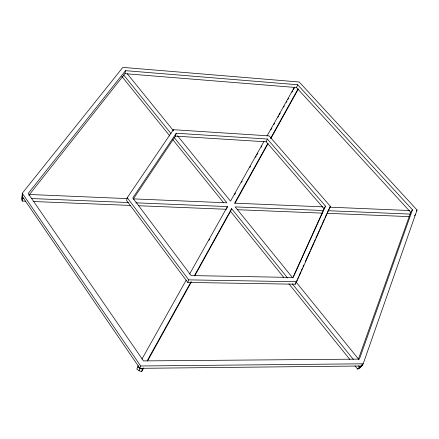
<?xml version="1.0" encoding="UTF-8"?>
<svg xmlns="http://www.w3.org/2000/svg" width="439" height="439" viewBox="0 0 439 439"><rect width="100%" height="100%" fill="white"/><g stroke="black" fill="none" stroke-linecap="round" stroke-linejoin="round"><path stroke-width="0.66" d="M25.643 201.21L22.213 201.073L21.95 199.087L22.279 193.253L122.827 67.392L299.211 81.994L417.05 210.012L363.196 363.794L359.601 368.173L357.615 369.106L355.036 365.906M22.455 195.355L22.521 194.192L22.252 195.52M22.213 201.073L22.115 196.184L139.865 368.337L142.456 369.287L143.119 368.085M28.826 195.355L124.917 73.675L125.477 70.657L297.669 84.754L412.457 209.82L359.409 359.124L143.493 360.907L28.173 193.506L125.477 70.657M21.95 199.087L22.219 197.764M127.261 197.709L126.624 200.53L187.782 282.436L295.227 284.209L296.649 281.728L330.369 206.335L269.123 135.881L173.361 129.703L127.261 197.709L188.737 279.868L296.649 281.728M173.048 130.86L173.361 129.703M133.269 199.059L175.441 136.128L176.237 133.247L267.367 139.031L325.502 206.127L293.197 277.475L191.135 275.571L132.787 197.945L176.237 133.247M138.274 365.616L136.825 369.144L139.081 370.664L141.654 371.608L143.646 368.019M139.081 370.664L140.661 365.983L22.279 193.253M141.654 371.608L142.456 369.287M361.84 364.705L361.39 365.994L359.398 366.927L357.615 369.106M358.312 359.404L410.706 212.339L412.457 209.82M187.782 282.436L188.737 279.868M226.606 208.734L227.446 206.582L135.849 202.829M194.713 275.911L230.53 211.318L231.594 208.64L287.534 277.925M292.928 277.464L324.064 208.739L266.226 141.808L267.367 139.031M410.706 212.339L296.49 87.553L297.669 84.754M295.227 284.209L297.176 279.852M297.73 278.606L298.569 276.74M299.124 275.5L300.797 271.763M301.352 270.523L302.466 268.031M303.02 266.791L303.859 264.926M305.248 261.814L309.983 251.24M310.538 249.994L313.88 242.531M314.439 241.285L315.273 239.42M315.828 238.174L319.169 230.711M319.729 229.465L321.397 225.734M321.957 224.488L324.459 218.891M325.019 217.645L326.687 213.914M327.247 212.674L330.369 206.335M324.064 208.739L325.502 206.127M147.625 360.842L191.399 281.893M234.892 203.444L268.053 143.63M271.039 138.247L298.235 89.199M147.109 360.896L191.014 281.772M194.345 275.774L231.594 208.64M267.856 143.29L234.64 203.147L322.857 206.873M270.517 138.499L298.086 88.815M141.962 359.036L186.213 280.12M189.566 274.145L227.446 206.582M263.987 141.413L230.508 201.128L177.581 135.821M267 136.041L294.454 87.076M209.019 240.292L209.683 239.096M234.464 194.867L235.463 193.078M241.483 182.339L242.152 181.148M249.84 167.424L250.504 166.227M255.52 157.283L256.189 156.086M256.859 154.896L257.858 153.107M261.205 147.136L261.869 145.946M270.896 129.834L271.9 128.045M273.903 124.467L274.573 123.271M277.914 117.306L278.584 116.11M279.253 114.919L280.258 113.13M283.599 107.165L284.269 105.969M286.272 102.391L286.941 101.195M287.946 99.406L288.61 98.215M291.951 92.245L292.621 91.054M293.29 89.863L294.295 88.069M416.342 211.022L417.05 210.012M414.498 215.796L415.557 214.303M359.601 368.173L362.943 364.535L361.39 365.994L139.865 368.337L137.599 366.812M140.661 365.983L363.196 363.794M33.177 201.512L130.471 205.419M138.691 205.748L226.392 209.271M237.521 209.716L322.242 213.118M327.028 213.31L409.697 216.63M29.353 194.482L127.787 198.637M133.253 198.867L226.897 202.823L174.069 137.391M329.694 207.164L409.702 210.539M22.378 198.17L23.75 198.23M31.268 198.538L128.331 202.516M323.324 210.517L235.189 206.901L292.594 277.733M328.103 210.715L410.092 214.078M175.441 136.128L266.226 141.808M124.917 73.675L296.49 87.553M127.233 73.703L173.279 130.515M296.045 281.992L358.63 359.212M123.628 74.921L171.067 133.67M292.27 283.786L353.373 359.464M358.537 365.863L359.398 366.927M121.817 76.342L169.866 136.002M172.862 139.717L223.72 202.862M230.53 211.318L283.764 277.415M288.917 283.813L349.883 359.508"/></g></svg>
